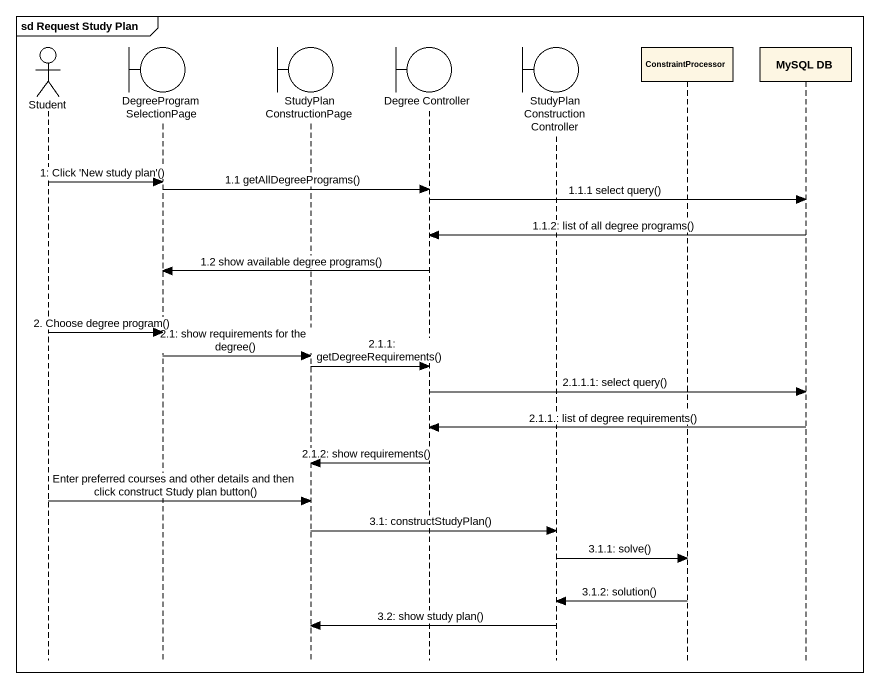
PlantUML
@startuml
mainframe sd Request Study Plan
hide footbox
actor Student
boundary DegreeProgramSelectionPage
boundary StudyPlanConstructionPage
boundary "Degree Controller" as Degree_Controller
boundary "StudyPlanConstructionController" as StudyPlanConstructionControl
participant ConstraintProcessor
participant "MySQL DB" as MySQL_DB

Student -> DegreeProgramSelectionPage : 1: Click 'New study plan'()
DegreeProgramSelectionPage -> Degree_Controller : 1.1 getAllDegreePrograms()
Degree_Controller -> MySQL_DB : 1.1.1 select query()
MySQL_DB -> Degree_Controller : 1.1.2: list of all degree programs()
Degree_Controller -> DegreeProgramSelectionPage : 1.2 show available degree programs()
Student -> DegreeProgramSelectionPage : 2. Choose degree program()
DegreeProgramSelectionPage -> StudyPlanConstructionPage : 2.1: show requirements for the degree()
StudyPlanConstructionPage -> Degree_Controller : 2.1.1: getDegreeRequirements()
Degree_Controller -> MySQL_DB : 2.1.1.1: select query()
MySQL_DB -> Degree_Controller : 2.1.1.: list of degree requirements()
Degree_Controller -> StudyPlanConstructionPage : 2.1.2: show requirements()
Student -> StudyPlanConstructionPage : Enter preferred courses and other details and then click construct Study plan button()
StudyPlanConstructionPage -> StudyPlanConstructionControl : 3.1: constructStudyPlan()
StudyPlanConstructionControl -> ConstraintProcessor : 3.1.1: solve()
ConstraintProcessor -> StudyPlanConstructionControl : 3.1.2: solution()
StudyPlanConstructionControl -> StudyPlanConstructionPage : 3.2: show study plan()
@enduml
